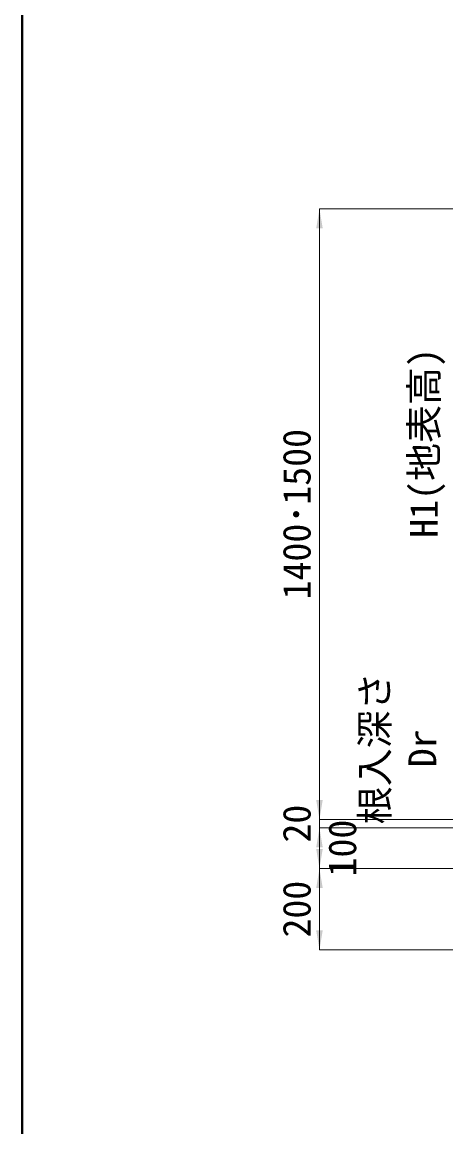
# Model space of a CAD drawing. Units: millimetres at full size, sheet at 1:40; some dimension numbers follow another scale. Extents: x 221193 to 264773, y 874627 to 883926.
# Drawn here: x 231003 to 232043, y 877600 to 880314 of the extents above; entities that cross this region are included whole.
import ezdxf
from ezdxf.enums import TextEntityAlignment as Align

# ---------------------------------------------------------------- set-up
doc = ezdxf.new("R2010")
doc.units = ezdxf.units.MM
doc.header["$LTSCALE"] = 40
doc.layers.add('図枠', color=7, linetype='Continuous', lineweight=5)
doc.layers.add('寸法線', color=7, linetype='Continuous', lineweight=13)
doc.styles.add('ＭＳ ゴシック', font='')
doc.styles.get('ＭＳ ゴシック').set_extended_font_data('MS Gothic')

# ---------------------------------------------------------------- blocks, each defined once
blk = doc.blocks.new('filled_arrow')
at = {"color": 0, "linetype": 'Continuous', "lineweight": -2}
blk.add_solid([(7.5, 1.25), (0, 0), (7.5, -1.25)], dxfattribs=at)

msp = doc.modelspace()

# ---------------------------------------------------------------- linework, layer by layer
at = {"layer": '図枠', "lineweight": 40}
msp.add_line((231002.83, 875027.44), (231002.83, 882227.44), dxfattribs=at)
at = {"layer": '寸法線'}
for p, q in [((231732.86, 879855.28), (231732.86, 878355.28)), ((232312.83, 879855.28), (231732.86, 879855.28)), ((231732.86, 878287.28), (231732.86, 878403.28)), ((232312.83, 878355.28), (231732.86, 878355.28)), ((232212.83, 878355.28), (231732.86, 878355.28)), ((231732.86, 878235.28), (231732.86, 878335.28)), ((232212.83, 878335.28), (231732.86, 878335.28)), ((232212.83, 878335.28), (231732.86, 878335.28)), ((231732.86, 878035.28), (231732.86, 878235.28)), ((232212.83, 878235.28), (231732.86, 878235.28)), ((232212.83, 878235.28), (231732.86, 878235.28)), ((232212.83, 878035.28), (231732.86, 878035.28))]:
    msp.add_line(p, q, dxfattribs=at)

# ---------------------------------------------------------------- block references
at = {"layer": '寸法線', "xscale": 6.4, "yscale": 6.4}
for p, rotation in [((231732.86, 879855.28), 270), ((231732.86, 878355.28), 90), ((231732.86, 878335.28), 270), ((231732.86, 878235.28), 90), ((231732.86, 878235.28), 270), ((231732.86, 878035.28), 90)]:
    msp.add_blockref('filled_arrow', p, dxfattribs=dict(at, rotation=rotation))

# ---------------------------------------------------------------- texts
at = {"layer": '寸法線', "style": 'ＭＳ ゴシック'}
for s, p in [('H1(地表高)', (231989.17, 879280.28)), ('1400･1500', (231676.86, 879105.28)), ('20', (231676.86, 878345.28)), ('100', (231788.86, 878285.28)), ('200', (231676.86, 878135.28))]:
    msp.add_text(s, height=68.36, rotation=90, dxfattribs=at).set_placement(p, align=Align.MIDDLE_CENTER)
for s, p in [('根入深さ', (231923.14, 878343.8)), ('Dr', (232040.14, 878483.66))]:
    msp.add_text(s, height=68.36, rotation=90, dxfattribs=at).set_placement(p, align=Align.BOTTOM_LEFT)

doc.saveas('drawing.dxf')
